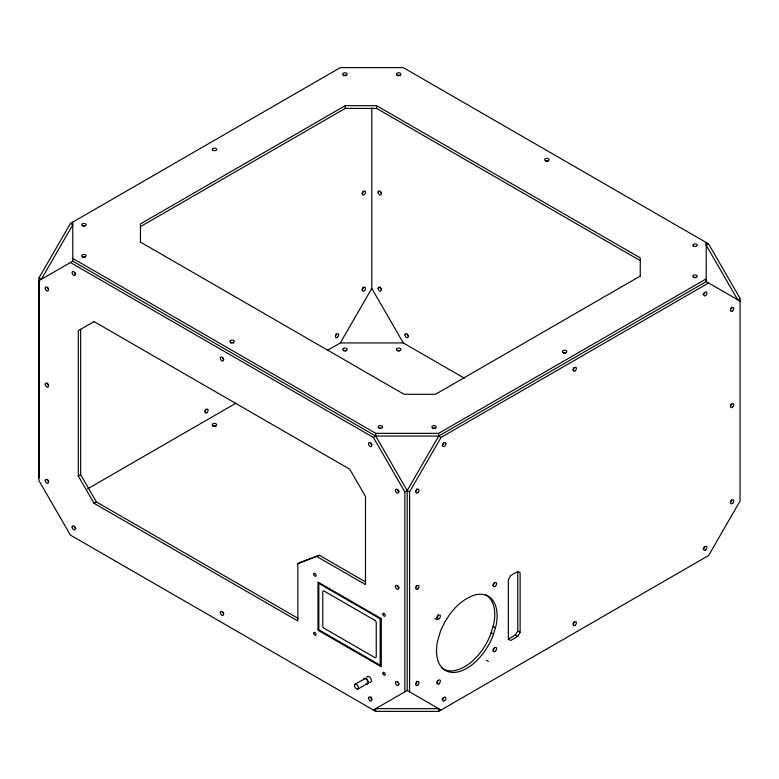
<?xml version="1.0" encoding="UTF-8"?>
<svg xmlns="http://www.w3.org/2000/svg" width="779" height="779" viewBox="0 0 779 779"><rect width="100%" height="100%" fill="white"/><g stroke="black" fill="none" stroke-linecap="round" stroke-linejoin="round"><path stroke-width="1.17" d="M38.95 477.858L38.95 277.967L70.422 223.456L340.316 67.627L403.269 67.627L708.578 243.895L740.05 298.415L740.05 501.033L708.578 555.544L438.684 711.373L375.731 711.373L70.422 535.105L38.95 480.585L38.95 280.693L72.788 261.16L72.788 222.093M375.731 711.373L375.731 708.647L438.684 708.647L438.684 711.373M441.041 710.01L407.203 690.476L407.203 490.575L375.731 436.065L375.731 433.338L72.788 258.433M404.846 691.83L404.846 491.938L407.203 490.575L438.684 436.065L438.684 433.338L706.212 278.882L706.212 281.599L740.05 301.142M508.317 639.14L508.317 579.625L510.673 575.535L517.753 571.445L520.119 572.808L520.119 632.324L517.753 636.414L510.673 640.504L508.317 639.14L515.396 635.051L517.753 630.961L517.753 571.445M740.05 298.415L737.694 299.779L706.212 245.258L706.212 242.532L706.212 281.599L438.684 436.065L375.731 436.065L373.365 437.428L70.422 262.523M327.677 350.238L340.316 342.935L371.797 288.425L371.797 107.911M409.569 691.83L409.569 491.938L441.041 437.428L708.578 282.962M492.688 585.126L493.01 584.893A2.395 1.383 -60 0 0 494.207 582.819M492.688 650.095L493.01 649.861A2.395 1.383 -60 0 0 494.207 647.787M640.25 276.36L640.25 257.888L376.656 105.71L345.185 105.71L140.444 223.914L140.444 242.386M140.444 226.64L345.185 108.437L376.656 108.437L640.25 260.614M94.298 321.435L78.29 330.666L78.29 476.047L94.035 503.302L297.831 620.96L297.831 563.723L300.188 562.36L319.4 555.281L365.75 582.04M78.29 476.047L80.656 474.684L80.656 329.303M87.53 488.881L236.047 403.142M94.035 503.302L96.392 501.939L298.094 618.39M640.25 276.058L435.5 394.271L404.028 394.271L140.444 242.084M706.212 245.258L708.578 243.895M297.831 563.723L319.4 555.281M355.107 684.235L364.553 678.782M357.892 689.045L367.328 683.602M373.365 710.01L407.203 690.476M340.316 342.935L403.269 342.935L464.284 378.156M375.731 433.338L438.684 433.338M70.422 223.456L72.788 224.819L41.306 279.33L38.95 277.967M438.684 436.065L441.041 437.428M72.788 261.16L375.731 436.065M407.203 490.575L409.569 491.938M94.035 321.581L349.761 469.231L365.497 496.486L365.497 584.62L317.043 556.644M517.753 630.961L520.119 632.324M515.396 635.051L517.753 636.414M493.039 626.404L495.395 627.767M491.169 632.684L493.526 634.048M434.935 618.536L436.902 619.675M486.476 660.29L488.443 661.42M441.42 667.603C451.002 675.315 464.303 668.139 472.288 661.244A42.845 24.733 -60 0 0 490.682 634.33L493.711 624.145A42.845 24.733 -60 0 0 485.862 594.883M371.797 288.425L403.269 342.935M373.365 437.428L404.846 491.938M80.656 474.684L96.392 501.939M74.765 272.446L75.047 272.952A2.23 1.285 60 0 0 75.787 273.77M376.656 105.71L376.656 108.437M345.185 105.71L345.185 108.437M363.579 679.824A3.34 1.928 60 0 1 365.935 678.46A3.34 1.928 60 0 1 368.301 682.55A3.34 1.928 60 0 1 365.935 683.913M364.036 679.502A2.785 1.607 60 0 1 367.328 680.388A2.785 1.607 60 0 1 366.451 683.68M381.243 288.96A2.23 1.285 60 0 1 380.658 287.957M380.503 287.432A2.23 1.285 60 0 1 380.454 286.925M381.243 192.754A2.23 1.285 60 0 1 380.503 191.225M408.478 335.885A2.23 1.285 60 0 1 408.099 335.486M407.777 335.009A2.23 1.285 60 0 1 407.368 333.967M48.775 289.155A2.23 1.285 60 0 1 47.655 287.227M223.846 359.216A2.23 1.285 60 0 1 223.466 358.817M223.145 358.34A2.23 1.285 60 0 1 222.736 357.288M372.06 444.79A2.23 1.285 60 0 1 370.95 442.862M399.335 491.617A2.23 1.285 60 0 1 398.926 491.315M398.546 490.916A2.23 1.285 60 0 1 397.816 489.397M399.335 587.804A2.23 1.285 60 0 1 397.816 585.574M399.335 683.981A2.23 1.285 60 0 1 398.926 683.689M398.546 683.28A2.23 1.285 60 0 1 397.816 681.761M372.06 699.191A2.23 1.285 60 0 1 370.901 696.767M223.846 613.628A2.23 1.285 60 0 1 222.736 611.7M48.775 481.519A2.23 1.285 60 0 1 47.655 479.601M76.04 528.357A2.23 1.285 60 0 1 74.521 526.127M48.775 385.342A2.23 1.285 60 0 1 48.064 384.466M47.821 383.94A2.23 1.285 60 0 1 47.607 382.917M366.792 677.341A3.34 1.928 60 0 1 370.746 678.402A3.34 1.928 60 0 1 369.684 682.346M443.494 442.667A2.23 1.285 -60 0 1 442.092 444.984M416.648 488.891A2.23 1.285 -60 0 1 416.434 489.923M416.19 490.439A2.23 1.285 -60 0 1 415.48 491.315M573.967 367.513A2.23 1.285 -60 0 1 572.857 369.441M704.313 292.69A2.23 1.285 -60 0 1 703.739 293.693M703.359 294.092A2.23 1.285 -60 0 1 702.96 294.384M731.393 307.169A2.23 1.285 -60 0 1 730.225 309.604M731.345 403.853A2.23 1.285 -60 0 1 731.179 404.389M730.936 404.905A2.23 1.285 -60 0 1 730.225 405.781M731.393 499.543A2.23 1.285 -60 0 1 730.225 501.968M704.479 546.576A2.23 1.285 -60 0 1 702.96 548.796M573.967 621.924A2.23 1.285 -60 0 1 573.811 622.45M573.558 622.966A2.23 1.285 -60 0 1 572.857 623.852M416.648 681.255A2.23 1.285 -60 0 1 416.434 682.287M416.19 682.803A2.23 1.285 -60 0 1 415.48 683.689M443.3 697.799A2.23 1.285 -60 0 1 442.725 698.792M442.345 699.191A2.23 1.285 -60 0 1 441.936 699.493M416.59 585.574A2.23 1.285 -60 0 1 415.48 587.502M438.002 614.767A2.395 1.383 -60 0 1 436.756 617.377M437.944 680.271A2.395 1.383 -60 0 1 436.756 682.346M363.141 286.925A2.23 1.285 -60 0 1 361.972 289.36M363.082 191.245A2.23 1.285 -60 0 1 361.972 193.173M336.216 333.967A2.23 1.285 -60 0 1 335.486 335.486M205.714 409.306A2.23 1.285 -60 0 1 204.604 411.234M379.042 428.596A2.23 1.285 0 0 1 381.262 428.469M432.958 428.528A2.23 1.285 0 0 1 435.179 428.528M230.555 343.159A2.23 1.285 0 0 1 233.7 343.159M82.798 257.382A2.23 1.285 0 0 1 85.028 257.382M83.334 226.241A2.23 1.285 0 0 1 84.492 226.241M343.354 75.875A2.23 1.285 0 0 1 346.042 75.67M397.086 75.875A2.23 1.285 0 0 1 400.231 75.875M545.758 161.234A2.23 1.285 0 0 1 547.988 161.234M694.508 277.704A2.23 1.285 0 0 1 695.666 277.704M563.47 353.179A2.23 1.285 0 0 1 565.69 353.179M212.852 426.532A2.23 1.285 0 0 1 215.997 426.532M343.821 350.978A2.23 1.285 0 0 1 346.042 350.978M397.543 350.978A2.23 1.285 0 0 1 399.773 350.978M75.251 274.218L75.232 274.685A2.23 1.285 60 0 1 72.681 274.315L72.408 273.809A2.23 1.285 60 0 1 73.129 271.472A2.23 1.285 60 0 1 75.251 274.218M445.861 443.553L445.851 444.03A2.23 1.285 -60 0 1 443.3 446.61L443.017 446.425A2.23 1.285 -60 0 1 443.748 443.251A2.23 1.285 -60 0 1 445.861 443.553M382.557 426.785L382.538 427.126A2.23 1.285 0 0 1 379.422 428.08A2.23 1.285 0 0 1 378.623 426.094L379.042 425.87A2.23 1.285 0 0 1 382.557 426.785M440.573 631L437.545 641.185A42.845 24.733 -60 0 0 455.209 672.355A42.845 24.733 -60 0 0 493.039 635.693L496.067 625.508A42.845 24.733 -60 0 0 474.645 595.029C458.208 600.551 447.078 615.566 440.573 631M381.291 618.633L317.988 582.079L317.988 630.24L381.291 666.785L381.291 618.633M380.191 618.857L318.815 583.422L318.815 629.763L380.191 665.198L380.191 618.857M374.68 620.22L324.317 591.144A2.23 1.285 60 0 0 322.749 592.059L322.749 625.673A2.23 1.285 60 0 0 324.317 628.4L374.68 657.476A2.23 1.285 60 0 0 376.257 656.561L376.257 622.947A2.23 1.285 60 0 0 374.68 620.22M354.533 685.501A2.785 1.607 60 0 0 357.483 689.172A2.785 1.607 60 0 0 357.483 685.238A2.785 1.607 60 0 0 354.533 685.501M378.088 192.082A2.23 1.285 60 0 0 380.454 195.023A2.23 1.285 60 0 0 380.454 191.877A2.23 1.285 60 0 0 378.088 192.082M378.088 288.288A2.23 1.285 60 0 0 380.454 291.229A2.23 1.285 60 0 0 380.454 288.084A2.23 1.285 60 0 0 378.088 288.288M404.953 334.824A2.23 1.285 60 0 0 407.32 337.765A2.23 1.285 60 0 0 407.32 334.61A2.23 1.285 60 0 0 404.953 334.824M395.401 586.441A2.23 1.285 60 0 0 397.757 589.372A2.23 1.285 60 0 0 397.757 586.227A2.23 1.285 60 0 0 395.401 586.441M220.321 358.155A2.23 1.285 60 0 0 222.687 361.086A2.23 1.285 60 0 0 222.687 357.941A2.23 1.285 60 0 0 220.321 358.155M220.321 612.557A2.23 1.285 60 0 0 222.687 615.498A2.23 1.285 60 0 0 222.687 612.352A2.23 1.285 60 0 0 220.321 612.557M45.24 480.458A2.23 1.285 60 0 0 47.607 483.399A2.23 1.285 60 0 0 47.607 480.244A2.23 1.285 60 0 0 45.24 480.458M72.106 526.994A2.23 1.285 60 0 0 74.472 529.924A2.23 1.285 60 0 0 74.472 526.779A2.23 1.285 60 0 0 72.106 526.994M45.24 288.094A2.23 1.285 60 0 0 47.607 291.034A2.23 1.285 60 0 0 47.607 287.879A2.23 1.285 60 0 0 45.24 288.094M368.535 443.718A2.23 1.285 60 0 0 370.901 446.659A2.23 1.285 60 0 0 370.901 443.514A2.23 1.285 60 0 0 368.535 443.718M395.401 490.254A2.23 1.285 60 0 0 397.757 493.195A2.23 1.285 60 0 0 397.757 490.04A2.23 1.285 60 0 0 395.401 490.254M395.401 682.618A2.23 1.285 60 0 0 397.757 685.559A2.23 1.285 60 0 0 397.757 682.404A2.23 1.285 60 0 0 395.401 682.618M368.535 698.13A2.23 1.285 60 0 0 370.901 701.071A2.23 1.285 60 0 0 370.901 697.916A2.23 1.285 60 0 0 368.535 698.13M45.24 384.271A2.23 1.285 60 0 0 47.607 387.212A2.23 1.285 60 0 0 47.607 384.066A2.23 1.285 60 0 0 45.24 384.271M313.703 574.298A1.665 0.964 60 0 0 315.592 576.285A1.665 0.964 60 0 0 315.329 573.792A1.665 0.964 60 0 0 313.703 574.298M382.908 614.251A1.665 0.964 60 0 0 384.797 616.247A1.665 0.964 60 0 0 384.534 613.745A1.665 0.964 60 0 0 382.908 614.251M382.908 673.309A1.665 0.964 60 0 0 384.797 675.305A1.665 0.964 60 0 0 384.534 672.803A1.665 0.964 60 0 0 382.908 673.309M313.703 633.356A1.665 0.964 60 0 0 315.592 635.343A1.665 0.964 60 0 0 315.329 632.85A1.665 0.964 60 0 0 313.703 633.356M417.846 588.866A2.23 1.285 -60 0 0 418.547 585.418A2.23 1.285 -60 0 0 415.918 587.755A2.23 1.285 -60 0 0 417.846 588.866M732.591 407.144A2.23 1.285 -60 0 0 733.292 403.697A2.23 1.285 -60 0 0 730.663 406.034A2.23 1.285 -60 0 0 732.591 407.144M575.214 370.804A2.23 1.285 -60 0 0 575.924 367.357A2.23 1.285 -60 0 0 573.286 369.694A2.23 1.285 -60 0 0 575.214 370.804M575.214 625.206A2.23 1.285 -60 0 0 575.924 621.759A2.23 1.285 -60 0 0 573.286 624.096A2.23 1.285 -60 0 0 575.214 625.206M417.846 685.053A2.23 1.285 -60 0 0 418.547 681.596A2.23 1.285 -60 0 0 415.918 683.933A2.23 1.285 -60 0 0 417.846 685.053M444.702 700.555A2.23 1.285 -60 0 0 445.413 697.108A2.23 1.285 -60 0 0 442.784 699.445A2.23 1.285 -60 0 0 444.702 700.555M417.846 492.679A2.23 1.285 -60 0 0 418.547 489.231A2.23 1.285 -60 0 0 415.918 491.568A2.23 1.285 -60 0 0 417.846 492.679M705.725 295.455A2.23 1.285 -60 0 0 706.426 292.008A2.23 1.285 -60 0 0 703.797 294.345A2.23 1.285 -60 0 0 705.725 295.455M732.591 310.967A2.23 1.285 -60 0 0 733.292 307.52A2.23 1.285 -60 0 0 730.663 309.847A2.23 1.285 -60 0 0 732.591 310.967M732.591 503.331A2.23 1.285 -60 0 0 733.292 499.884A2.23 1.285 -60 0 0 730.663 502.221A2.23 1.285 -60 0 0 732.591 503.331M705.725 549.867A2.23 1.285 -60 0 0 706.426 546.41A2.23 1.285 -60 0 0 703.797 548.747A2.23 1.285 -60 0 0 705.725 549.867M439.113 618.74A2.395 1.383 -60 0 0 439.872 615.03A2.395 1.383 -60 0 0 437.038 617.543A2.395 1.383 -60 0 0 439.113 618.74M439.113 683.709A2.395 1.383 -60 0 0 439.872 679.999A2.395 1.383 -60 0 0 437.038 682.511A2.395 1.383 -60 0 0 439.113 683.709M495.376 651.225A2.395 1.383 -60 0 0 496.135 647.515A2.395 1.383 -60 0 0 493.302 650.027A2.395 1.383 -60 0 0 495.376 651.225M495.376 586.256A2.395 1.383 -60 0 0 496.135 582.556A2.395 1.383 -60 0 0 493.302 585.058A2.395 1.383 -60 0 0 495.376 586.256M206.961 412.597A2.23 1.285 -60 0 0 207.662 409.15A2.23 1.285 -60 0 0 205.033 411.487A2.23 1.285 -60 0 0 206.961 412.597M337.473 337.249A2.23 1.285 -60 0 0 338.174 333.802A2.23 1.285 -60 0 0 335.545 336.138A2.23 1.285 -60 0 0 337.473 337.249M364.338 290.723A2.23 1.285 -60 0 0 365.039 287.276A2.23 1.285 -60 0 0 362.41 289.603A2.23 1.285 -60 0 0 364.338 290.723M364.338 194.536A2.23 1.285 -60 0 0 365.039 191.089A2.23 1.285 -60 0 0 362.41 193.426A2.23 1.285 -60 0 0 364.338 194.536M563.003 352.468A2.23 1.285 0 0 0 566.732 351.894A2.23 1.285 0 0 0 564.006 350.326A2.23 1.285 0 0 0 563.003 352.468M432.501 427.817A2.23 1.285 0 0 0 436.221 427.243A2.23 1.285 0 0 0 433.494 425.675A2.23 1.285 0 0 0 432.501 427.817M693.514 277.129A2.23 1.285 0 0 0 697.234 276.545A2.23 1.285 0 0 0 694.508 274.977A2.23 1.285 0 0 0 693.514 277.129M693.514 246.106A2.23 1.285 0 0 0 697.234 245.531A2.23 1.285 0 0 0 694.508 243.954A2.23 1.285 0 0 0 693.514 246.106M545.3 160.532A2.23 1.285 0 0 0 549.02 159.958A2.23 1.285 0 0 0 546.293 158.38A2.23 1.285 0 0 0 545.3 160.532M397.086 74.959A2.23 1.285 0 0 0 400.815 74.385A2.23 1.285 0 0 0 398.088 72.817A2.23 1.285 0 0 0 397.086 74.959M343.354 74.959A2.23 1.285 0 0 0 347.083 74.385A2.23 1.285 0 0 0 344.357 72.817A2.23 1.285 0 0 0 343.354 74.959M212.852 150.308A2.23 1.285 0 0 0 216.572 149.734A2.23 1.285 0 0 0 213.845 148.166A2.23 1.285 0 0 0 212.852 150.308M82.34 225.657A2.23 1.285 0 0 0 86.06 225.082A2.23 1.285 0 0 0 83.334 223.515A2.23 1.285 0 0 0 82.34 225.657M82.34 256.68A2.23 1.285 0 0 0 86.06 256.106A2.23 1.285 0 0 0 83.334 254.529A2.23 1.285 0 0 0 82.34 256.68M230.555 342.254A2.23 1.285 0 0 0 234.275 341.679A2.23 1.285 0 0 0 231.548 340.102A2.23 1.285 0 0 0 230.555 342.254M397.086 350.268A2.23 1.285 0 0 0 400.815 349.693A2.23 1.285 0 0 0 398.088 348.116A2.23 1.285 0 0 0 397.086 350.268M343.354 350.268A2.23 1.285 0 0 0 347.083 349.693A2.23 1.285 0 0 0 344.357 348.116A2.23 1.285 0 0 0 343.354 350.268M212.852 425.616A2.23 1.285 0 0 0 216.572 425.042A2.23 1.285 0 0 0 213.845 423.464A2.23 1.285 0 0 0 212.852 425.616"/></g></svg>
